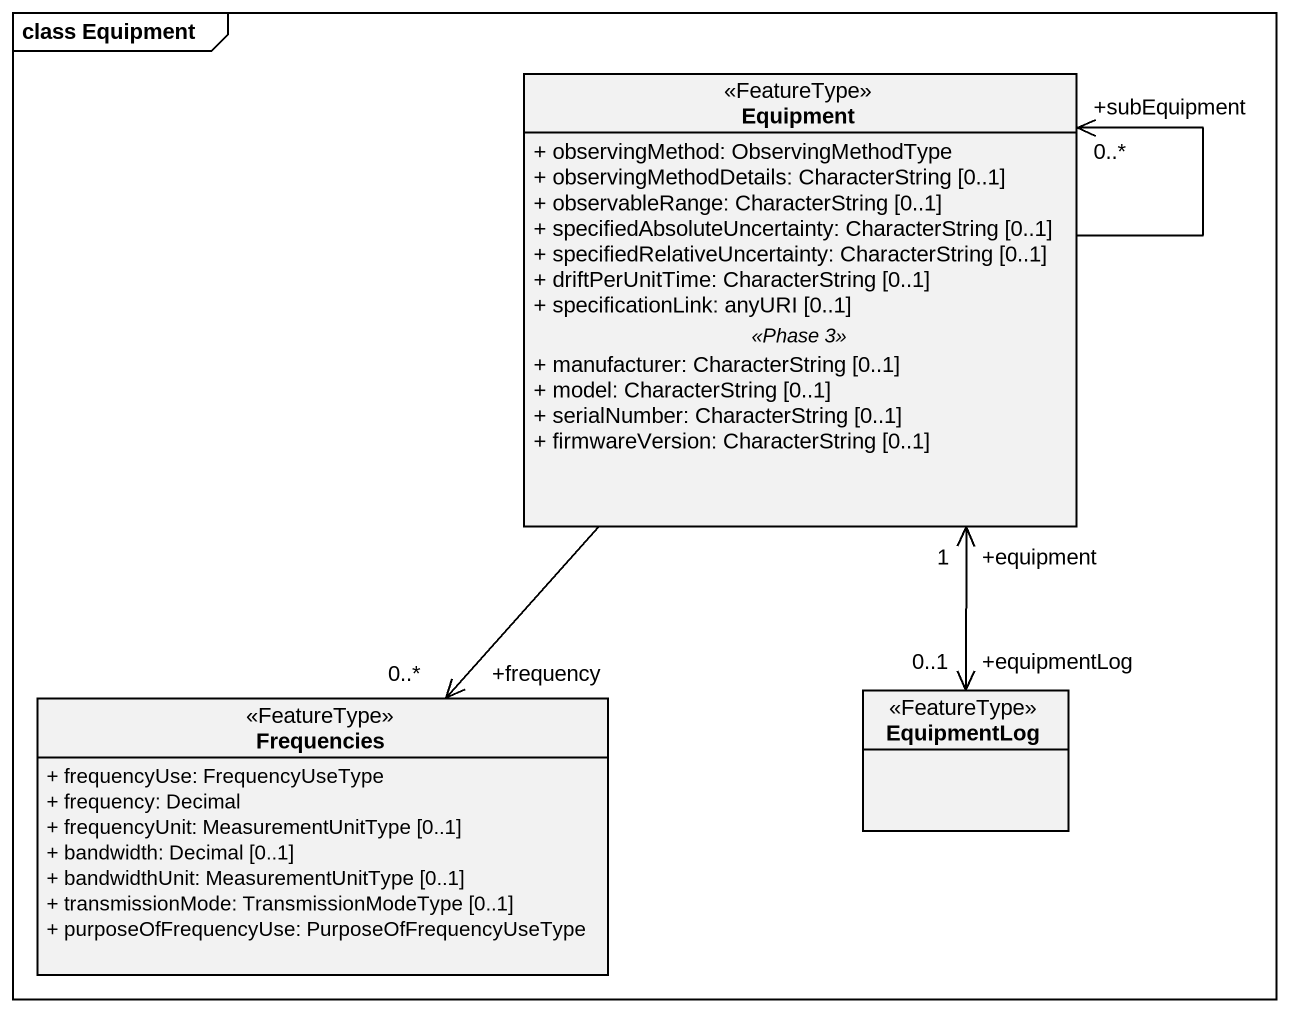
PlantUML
@startuml
mainframe class Equipment
hide circle
hide empty members
skinparam classAttributeIconSize 0
class Equipment <<FeatureType>> {
  + observingMethod: ObservingMethodType
  + observingMethodDetails: CharacterString [0..1]
  + observableRange: CharacterString [0..1]
  + specifiedAbsoluteUncertainty: CharacterString [0..1]
  + specifiedRelativeUncertainty: CharacterString [0..1]
  + driftPerUnitTime: CharacterString [0..1]
  + specificationLink: anyURI [0..1]
  .. <<Phase 3>> ..
  + manufacturer: CharacterString [0..1]
  + model: CharacterString [0..1]
  + serialNumber: CharacterString [0..1]
  + firmwareVersion: CharacterString [0..1]
}
class Frequencies <<FeatureType>> {
  + frequencyUse: FrequencyUseType
  + frequency: Decimal
  + frequencyUnit: MeasurementUnitType [0..1]
  + bandwidth: Decimal [0..1]
  + bandwidthUnit: MeasurementUnitType [0..1]
  + transmissionMode: TransmissionModeType [0..1]
  + purposeOfFrequencyUse: PurposeOfFrequencyUseType
}
class EquipmentLog <<FeatureType>>
Equipment --> "+subEquipment\n0..*" Equipment
Equipment "+equipment\n1" <--> "+equipmentLog\n0..1" EquipmentLog
Frequencies "+frequency\n0..*" <-up- Equipment
@enduml
